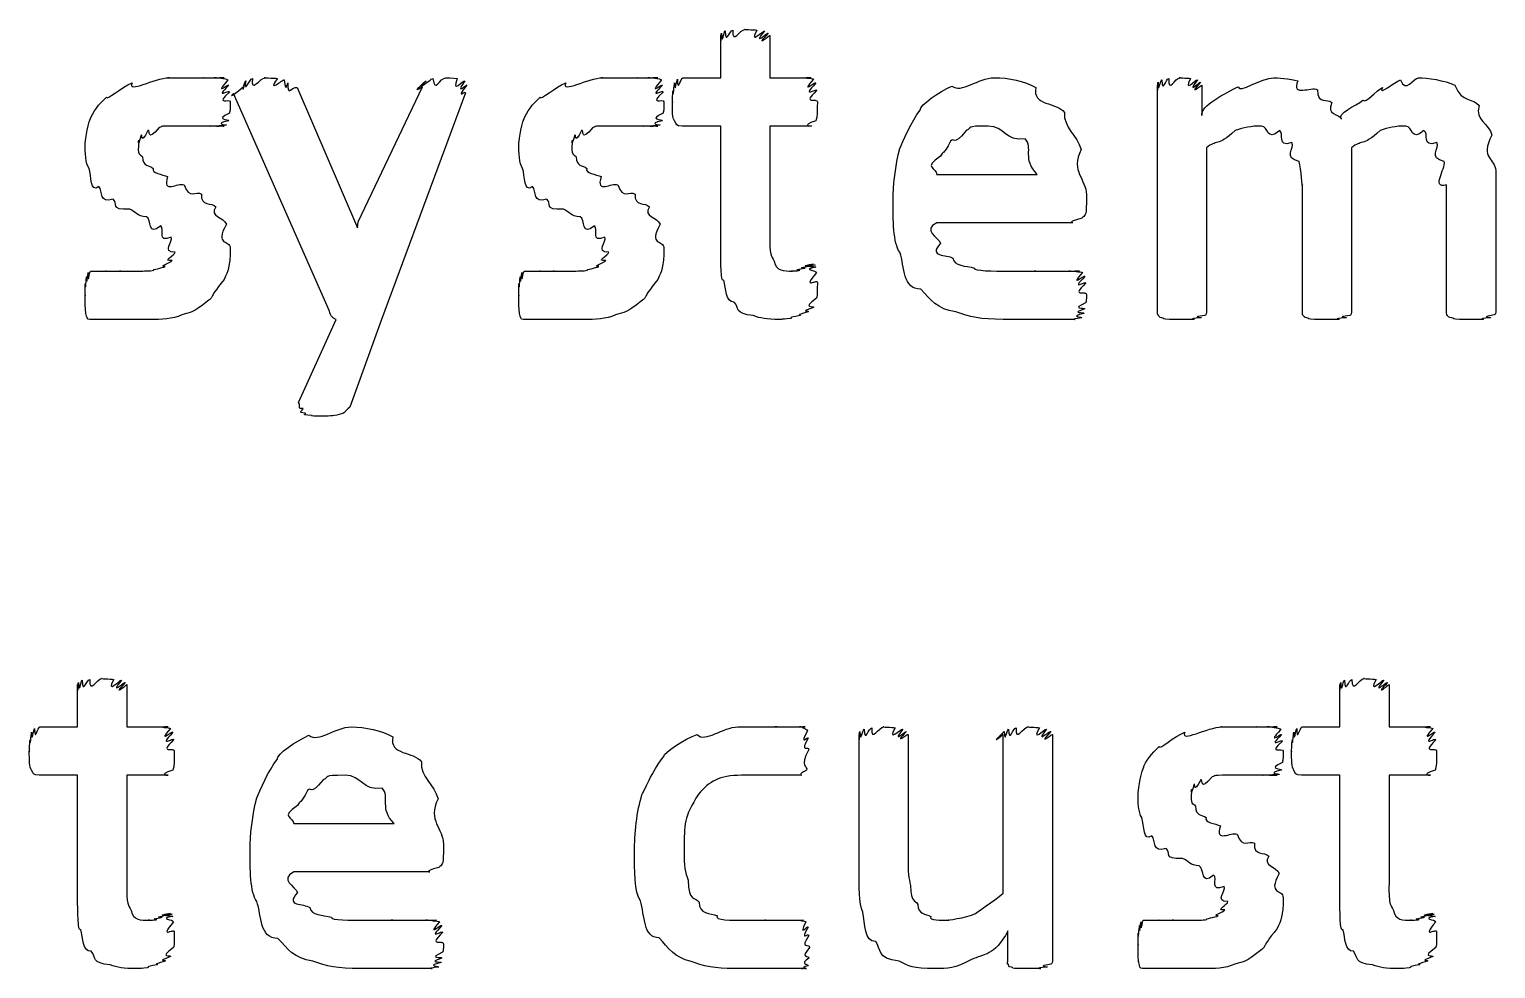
# Model space of a CAD drawing. Header units: millimetres. Extents: x 0 to 216, y 0 to 279.
# Drawn here: x 67.23 to 77.94, y 86.07 to 92.92 of the extents above; entities that cross this region are included whole.
import ezdxf

# ---------------------------------------------------------------- set-up
doc = ezdxf.new("R2010")
doc.units = ezdxf.units.MM
doc.layers.get('0').update_dxf_attribs({"linetype": 'CONTINUOUS'})

msp = doc.modelspace()

# ---------------------------------------------------------------- linework, layer by layer
at = {"color": 0}
for p, q in [((72.2782, 92.571), (72.2782, 92.8797)), ((72.6362, 92.8797), (72.6362, 92.571)), ((69.1857, 92.4994), (69.6267, 91.4742)), ((69.6323, 91.5183), (70.1008, 92.505)), ((72.0027, 92.571), (72.2782, 92.571)), ((72.6362, 92.571), (72.9396, 92.571)), ((75.4655, 90.8625), (75.4655, 92.516)), ((75.7908, 92.516), (75.7908, 92.2955)), ((69.4228, 90.8678), (68.7229, 92.4553)), ((70.4152, 92.4609), (69.8031, 90.8071)), ((72.2782, 92.2182), (71.997, 92.2182)), ((72.2782, 91.3253), (72.2782, 92.2182)), ((72.9396, 92.2182), (72.6362, 92.2182)), ((72.6362, 92.2182), (72.6362, 91.4467)), ((75.8239, 92.0584), (75.8239, 90.8625)), ((76.8823, 92.0584), (76.8823, 90.8625)), ((73.8558, 91.8655), (74.5892, 91.8655)), ((77.935, 91.893), (77.935, 90.8625)), ((76.5239, 90.8625), (76.5239, 91.7885)), ((77.5765, 90.8625), (77.5765, 91.7885)), ((74.9473, 91.7166), (74.9473, 91.6562)), ((69.6267, 91.4742), (69.6323, 91.5183)), ((74.8425, 91.5127), (73.8558, 91.5127)), ((68.6978, 91.3253), (68.6978, 91.3253)), ((71.8633, 91.3253), (71.8633, 91.3253)), ((72.9837, 91.0773), (72.9837, 91.0773)), ((69.1967, 90.201), (69.4725, 90.8071)), ((69.8031, 90.8071), (69.5717, 90.1679)), ((67.5845, 87.8336), (67.5845, 88.1422)), ((67.9429, 88.1422), (67.9429, 87.8336)), ((76.798, 87.8336), (76.798, 88.1422)), ((77.1564, 88.1422), (77.1564, 87.8336)), ((67.3089, 87.8336), (67.5845, 87.8336)), ((67.9429, 87.8336), (68.2459, 87.8336)), ((73.2882, 86.7914), (73.2882, 87.7782)), ((73.6466, 87.7782), (73.6466, 86.8909)), ((74.3409, 86.6207), (74.3409, 87.7782)), ((74.6993, 87.7782), (74.6993, 86.1247)), ((76.5224, 87.8336), (76.798, 87.8336)), ((77.1564, 87.8336), (77.4594, 87.8336)), ((67.5845, 87.4808), (67.3033, 87.4808)), ((67.5845, 86.5875), (67.5845, 87.4808)), ((68.2459, 87.4808), (67.9429, 87.4808)), ((67.9429, 87.4808), (67.9429, 86.7089)), ((76.798, 87.4808), (76.5168, 87.4808)), ((76.798, 86.5875), (76.798, 87.4808)), ((77.4594, 87.4808), (77.1564, 87.4808)), ((77.1564, 87.4808), (77.1564, 86.7089)), ((69.1624, 87.128), (69.8955, 87.128)), ((70.2539, 86.9791), (70.2539, 86.9184)), ((70.1492, 86.7752), (69.1624, 86.7752)), ((76.3834, 86.5875), (76.3834, 86.5875)), ((68.29, 86.3395), (68.29, 86.3395)), ((74.374, 86.1247), (74.374, 86.3452)), ((77.5035, 86.3395), (77.5035, 86.3395)), ((72.9273, 86.2238), (72.9273, 86.2238))]:
    msp.add_line(p, q, dxfattribs=at)
for points in [[(72.2835, 92.8963), (72.2891, 92.7943), (72.3, 92.9086), (72.3113, 92.9128)], [(72.3113, 92.9128), (72.3138, 92.8028), (72.3441, 92.9185), (72.3664, 92.9185)], [(72.3664, 92.9185), (72.3621, 92.8053), (72.4214, 92.9238), (72.4546, 92.9238)], [(72.4546, 92.9238), (72.4323, 92.9238), (72.5205, 92.921), (72.5428, 92.9185)], [(72.5428, 92.9185), (72.4793, 92.8028), (72.5868, 92.9157), (72.5978, 92.9128)], [(72.5978, 92.9128), (72.5054, 92.7943), (72.6211, 92.9033), (72.6253, 92.8963)], [(72.2782, 92.8797), (72.2782, 92.7806), (72.2796, 92.8882), (72.2835, 92.8963)], [(72.6253, 92.8963), (72.5166, 92.7806), (72.6362, 92.8825), (72.6362, 92.8797)], [(67.794, 92.4278), (67.794, 92.4017), (67.9069, 92.5064), (67.9813, 92.5326)], [(67.9813, 92.5326), (67.9443, 92.4525), (68.1482, 92.571), (68.2516, 92.571)], [(68.2516, 92.571), (68.2089, 92.571), (68.3398, 92.571), (68.3839, 92.571)], [(68.3839, 92.571), (68.4142, 92.571), (68.4678, 92.571), (68.5052, 92.571)], [(68.5052, 92.571), (68.4886, 92.571), (68.5726, 92.571), (68.5987, 92.571)], [(68.5987, 92.571), (68.5394, 92.571), (68.6428, 92.571), (68.6537, 92.571)], [(68.6537, 92.571), (68.5655, 92.571), (68.6774, 92.5657), (68.6816, 92.5544)], [(68.6816, 92.5544), (68.5726, 92.4306), (68.6869, 92.5297), (68.6869, 92.516)], [(68.6869, 92.516), (68.5768, 92.4059), (68.6925, 92.4885), (68.6925, 92.4662)], [(68.7229, 92.4553), (68.6608, 92.4017), (68.7998, 92.5008), (68.7998, 92.516)], [(68.7998, 92.516), (68.7779, 92.4306), (68.8026, 92.5407), (68.8111, 92.5491)], [(68.8111, 92.5491), (68.7959, 92.4458), (68.8386, 92.5615), (68.8605, 92.5657)], [(68.8605, 92.5657), (68.8439, 92.4525), (68.9169, 92.571), (68.9543, 92.571)], [(68.9543, 92.571), (68.9169, 92.571), (69.0203, 92.5682), (69.0425, 92.5657)], [(69.0425, 92.5657), (68.961, 92.45), (69.0809, 92.5615), (69.0922, 92.5544)], [(69.0922, 92.5544), (69.1046, 92.4387), (69.1155, 92.5435), (69.1197, 92.5326)], [(69.1197, 92.5326), (69.1155, 92.4197), (69.1487, 92.5132), (69.1857, 92.4994)], [(70.1008, 92.505), (70.0045, 92.4348), (70.1174, 92.5449), (70.1283, 92.5491)], [(70.1283, 92.5491), (70.0264, 92.4458), (70.1559, 92.5615), (70.1781, 92.5657)], [(70.1781, 92.5657), (70.189, 92.4525), (70.2303, 92.571), (70.2716, 92.571)], [(70.2716, 92.571), (70.262, 92.571), (70.3322, 92.5682), (70.3545, 92.5657)], [(70.3545, 92.5657), (70.3104, 92.4458), (70.3986, 92.5558), (70.4095, 92.5491)], [(70.4095, 92.5491), (70.3322, 92.4306), (70.4261, 92.5297), (70.4261, 92.516)], [(70.4261, 92.516), (70.3322, 92.4017), (70.4219, 92.4828), (70.4152, 92.4609)], [(70.9595, 92.4278), (70.9595, 92.4017), (71.0724, 92.5064), (71.1468, 92.5326)], [(71.1468, 92.5326), (71.1094, 92.4525), (71.3133, 92.571), (71.4167, 92.571)], [(71.4167, 92.571), (71.374, 92.571), (71.5049, 92.571), (71.549, 92.571)], [(71.549, 92.571), (71.5793, 92.571), (71.6333, 92.571), (71.6703, 92.571)], [(71.6703, 92.571), (71.6538, 92.571), (71.7381, 92.571), (71.7642, 92.571)], [(71.7642, 92.571), (71.7049, 92.571), (71.8083, 92.571), (71.8192, 92.571)], [(71.8192, 92.571), (71.731, 92.571), (71.8425, 92.5657), (71.8467, 92.5544)], [(71.8467, 92.5544), (71.7381, 92.4306), (71.8524, 92.5297), (71.8524, 92.516)], [(71.8524, 92.516), (71.7419, 92.4059), (71.8577, 92.4885), (71.8577, 92.4662)], [(71.9254, 92.3946), (71.9254, 92.3685), (71.9268, 92.4553), (71.9307, 92.4775)], [(71.9307, 92.4775), (71.9321, 92.4126), (71.9377, 92.5174), (71.942, 92.5326)], [(71.942, 92.5326), (71.9434, 92.4415), (71.9557, 92.5558), (71.9638, 92.5601)], [(71.9638, 92.5601), (71.961, 92.4525), (71.9875, 92.571), (72.0027, 92.571)], [(72.9396, 92.571), (72.843, 92.571), (72.952, 92.5671), (72.9562, 92.5601)], [(72.9562, 92.5601), (72.8543, 92.4415), (72.9686, 92.5463), (72.9728, 92.5326)], [(72.9728, 92.5326), (72.8624, 92.4126), (72.9781, 92.4994), (72.9781, 92.4775)], [(72.9781, 92.4775), (72.8652, 92.3685), (72.9837, 92.4278), (72.9837, 92.3946)], [(73.7348, 92.3339), (73.7306, 92.3727), (73.8738, 92.4691), (73.9662, 92.5103)], [(73.9662, 92.5103), (74.0322, 92.4525), (74.1606, 92.571), (74.2749, 92.571)], [(74.2749, 92.571), (74.3811, 92.571), (74.4926, 92.5463), (74.5779, 92.4994)], [(74.5779, 92.4994), (74.5504, 92.3618), (74.7324, 92.3946), (74.7875, 92.3177)], [(75.4655, 92.516), (75.4655, 92.4235), (75.4669, 92.5297), (75.4712, 92.5382)], [(75.4712, 92.5382), (75.4726, 92.4387), (75.4835, 92.5505), (75.4987, 92.5544)], [(75.4987, 92.5544), (75.5015, 92.45), (75.529, 92.5657), (75.5481, 92.5657)], [(75.5481, 92.5657), (75.5428, 92.4525), (75.5978, 92.571), (75.631, 92.571)], [(75.631, 92.571), (75.6049, 92.571), (75.686, 92.5682), (75.7079, 92.5657)], [(75.7079, 92.5657), (75.649, 92.45), (75.7467, 92.5615), (75.7576, 92.5544)], [(75.7576, 92.5544), (75.6708, 92.4387), (75.7756, 92.5449), (75.7798, 92.5382)], [(75.7798, 92.5382), (75.6818, 92.4235), (75.7908, 92.523), (75.7908, 92.516)], [(75.7908, 92.2955), (75.7742, 92.3643), (75.97, 92.4609), (76.0554, 92.505)], [(76.0554, 92.505), (76.0607, 92.4525), (76.2261, 92.571), (76.3143, 92.571)], [(76.3143, 92.571), (76.3323, 92.571), (76.4385, 92.5629), (76.4907, 92.5491)], [(76.4907, 92.5491), (76.4385, 92.4235), (76.5926, 92.5117), (76.6339, 92.4828)], [(76.6339, 92.4828), (76.6367, 92.3685), (76.7084, 92.425), (76.7387, 92.3893)], [(76.9648, 92.4059), (76.9867, 92.3837), (77.064, 92.4775), (77.1081, 92.4994)], [(77.1081, 92.4994), (77.0749, 92.4306), (77.1962, 92.5435), (77.2403, 92.5544)], [(77.2403, 92.5544), (77.2806, 92.4525), (77.3285, 92.571), (77.3726, 92.571)], [(77.3726, 92.571), (77.4305, 92.571), (77.567, 92.552), (77.6372, 92.516)], [(77.6372, 92.516), (77.6922, 92.3794), (77.7695, 92.4292), (77.8136, 92.3671)], [(67.6783, 92.2736), (67.6906, 92.3135), (67.7414, 92.3837), (67.794, 92.4278)], [(68.6925, 92.4662), (68.5793, 92.3643), (68.6978, 92.4235), (68.6978, 92.3946)], [(68.6978, 92.3946), (68.6978, 92.3064), (68.6954, 92.3368), (68.6925, 92.3121)], [(70.8434, 92.2736), (70.8561, 92.3135), (70.9069, 92.3837), (70.9595, 92.4278)], [(71.8577, 92.4662), (71.7448, 92.3643), (71.8633, 92.4235), (71.8633, 92.3946)], [(71.8633, 92.3946), (71.8633, 92.3064), (71.8605, 92.3368), (71.8577, 92.3121)], [(71.942, 92.257), (71.9254, 92.2736), (71.9254, 92.3315), (71.9254, 92.3946)], [(72.9837, 92.3946), (72.9837, 92.2736), (72.9795, 92.286), (72.9728, 92.257)], [(76.7387, 92.3893), (76.696, 92.2955), (76.7913, 92.3121), (76.8103, 92.268)], [(76.8103, 92.268), (76.769, 92.3064), (76.9165, 92.3685), (76.9648, 92.4059)], [(67.6395, 92.0916), (67.6395, 92.0821), (67.6522, 92.2182), (67.6783, 92.2736)], [(68.6925, 92.3121), (68.5768, 92.2584), (68.6897, 92.2708), (68.6869, 92.257)], [(70.805, 92.0916), (70.805, 92.0821), (70.8173, 92.2182), (70.8434, 92.2736)], [(71.8577, 92.3121), (71.7419, 92.2584), (71.8552, 92.2708), (71.8524, 92.257)], [(73.5859, 92.0531), (73.6053, 92.0997), (73.6713, 92.257), (73.7348, 92.3339)], [(74.7875, 92.3177), (74.778, 92.2073), (74.8827, 92.1494), (74.9088, 92.0475)], [(77.8136, 92.3671), (77.7804, 92.2584), (77.888, 92.2362), (77.9074, 92.1523)], [(68.097, 92.1854), (68.0392, 92.0708), (68.0586, 92.166), (68.0477, 92.1523)], [(68.18, 92.2073), (68.0833, 92.0888), (68.1193, 92.1964), (68.097, 92.1854)], [(68.301, 92.2182), (68.1535, 92.2182), (68.2156, 92.2143), (68.18, 92.2073)], [(68.4389, 92.2182), (68.3673, 92.2182), (68.3521, 92.2182), (68.301, 92.2182)], [(68.5437, 92.2182), (68.447, 92.2182), (68.4788, 92.2182), (68.4389, 92.2182)], [(68.6153, 92.2182), (68.5063, 92.2182), (68.5726, 92.2182), (68.5437, 92.2182)], [(68.6537, 92.2182), (68.5437, 92.2182), (68.6333, 92.2182), (68.6153, 92.2182)], [(68.6703, 92.2239), (68.5574, 92.2182), (68.6608, 92.2182), (68.6537, 92.2182)], [(68.6869, 92.257), (68.5684, 92.2295), (68.6774, 92.2306), (68.6703, 92.2239)], [(71.2625, 92.1854), (71.2047, 92.0708), (71.2241, 92.166), (71.2128, 92.1523)], [(71.3451, 92.2073), (71.2488, 92.0888), (71.2844, 92.1964), (71.2625, 92.1854)], [(71.4664, 92.2182), (71.319, 92.2182), (71.3811, 92.2143), (71.3451, 92.2073)], [(71.6044, 92.2182), (71.5328, 92.2182), (71.5176, 92.2182), (71.4664, 92.2182)], [(71.7091, 92.2182), (71.6125, 92.2182), (71.6442, 92.2182), (71.6044, 92.2182)], [(71.7808, 92.2182), (71.6717, 92.2182), (71.7381, 92.2182), (71.7091, 92.2182)], [(71.8192, 92.2182), (71.7091, 92.2182), (71.7984, 92.2182), (71.7808, 92.2182)], [(71.8358, 92.2239), (71.7229, 92.2182), (71.8263, 92.2182), (71.8192, 92.2182)], [(71.8524, 92.257), (71.7338, 92.2295), (71.8425, 92.2306), (71.8358, 92.2239)], [(71.997, 92.2182), (71.9501, 92.2182), (71.9557, 92.2306), (71.942, 92.257)], [(72.9728, 92.257), (72.8514, 92.2182), (72.9534, 92.2182), (72.9396, 92.2182)], [(74.071, 92.1854), (73.9662, 92.0598), (73.9881, 92.1413), (73.9553, 92.1082)], [(74.2308, 92.2182), (74.0572, 92.2182), (74.1179, 92.2073), (74.071, 92.1854)], [(74.501, 92.1247), (74.355, 92.0997), (74.3521, 92.2182), (74.2308, 92.2182)], [(76.0331, 92.1854), (75.8984, 92.0598), (75.9008, 92.1247), (75.8239, 92.0584)], [(76.2261, 92.2182), (76.145, 92.2182), (76.0995, 92.2073), (76.0331, 92.1854)], [(76.3584, 92.1854), (76.2593, 92.0997), (76.2773, 92.2182), (76.2261, 92.2182)], [(76.4466, 92.0972), (76.3323, 92.0598), (76.3944, 92.166), (76.3584, 92.1854)], [(77.0915, 92.1854), (76.9567, 92.0598), (76.9592, 92.1247), (76.8823, 92.0584)], [(77.2791, 92.2182), (77.1991, 92.2182), (77.1536, 92.2073), (77.0915, 92.1854)], [(77.4114, 92.1854), (77.3134, 92.0997), (77.3299, 92.2182), (77.2791, 92.2182)], [(77.5049, 92.0972), (77.3906, 92.0598), (77.4513, 92.166), (77.4114, 92.1854)], [(67.6674, 91.9095), (67.6395, 91.9455), (67.6395, 92.0214), (67.6395, 92.0916)], [(68.0477, 92.1523), (68.0173, 92.0447), (68.0311, 92.1272), (68.0311, 92.1135)], [(68.0311, 92.1135), (68.0173, 91.9826), (68.0392, 92.0253), (68.0586, 91.9924)], [(70.8325, 91.9095), (70.805, 91.9455), (70.805, 92.0214), (70.805, 92.0916)], [(71.2128, 92.1523), (71.1824, 92.0447), (71.1962, 92.1272), (71.1962, 92.1135)], [(71.1962, 92.1135), (71.1824, 91.9826), (71.2047, 92.0253), (71.2241, 91.9924)], [(73.5362, 91.6838), (73.5362, 91.7621), (73.5528, 91.9427), (73.5859, 92.0531)], [(73.9553, 92.1082), (73.9027, 91.9977), (73.9013, 92.0418), (73.8837, 91.9977)], [(74.5892, 91.8655), (74.476, 91.9759), (74.5628, 92.0612), (74.501, 92.1247)], [(76.5016, 91.9593), (76.3806, 91.9826), (76.4716, 92.0598), (76.4466, 92.0972)], [(77.56, 91.9593), (77.439, 91.9826), (77.53, 92.0598), (77.5049, 92.0972)], [(77.9074, 92.1523), (77.8164, 91.9759), (77.935, 91.984), (77.935, 91.893)], [(68.0586, 91.9924), (68.0586, 91.9208), (68.1055, 91.9346), (68.1359, 91.9095)], [(71.2241, 91.9924), (71.2241, 91.9208), (71.2706, 91.9346), (71.301, 91.9095)], [(73.8837, 91.9977), (73.7485, 91.9124), (73.8558, 91.9124), (73.8558, 91.8655)], [(74.9088, 92.0475), (74.8288, 91.8834), (74.9473, 91.8337), (74.9473, 91.7166)], [(76.5239, 91.7885), (76.5239, 91.7582), (76.5157, 91.9067), (76.5016, 91.9593)], [(77.5765, 91.7885), (77.4608, 91.7582), (77.5712, 91.9067), (77.56, 91.9593)], [(67.739, 91.7773), (67.6755, 91.725), (67.685, 91.8573), (67.6674, 91.9095)], [(68.1359, 91.9095), (68.1207, 91.8725), (68.2032, 91.8669), (68.2406, 91.8489)], [(68.2406, 91.8489), (68.1976, 91.718), (68.3204, 91.8104), (68.3616, 91.7885)], [(70.9041, 91.7773), (70.841, 91.725), (70.8505, 91.8573), (70.8325, 91.9095)], [(71.301, 91.9095), (71.2858, 91.8725), (71.3687, 91.8669), (71.4058, 91.8489)], [(71.4058, 91.8489), (71.3631, 91.718), (71.4858, 91.8104), (71.5271, 91.7885)], [(67.8438, 91.6838), (67.739, 91.652), (67.7718, 91.7402), (67.739, 91.7773)], [(68.3616, 91.7885), (68.4004, 91.6781), (68.447, 91.7469), (68.4886, 91.7222)], [(71.0089, 91.6838), (70.9041, 91.652), (70.9373, 91.7402), (70.9041, 91.7773)], [(71.5271, 91.7885), (71.5656, 91.6781), (71.6125, 91.7469), (71.6538, 91.7222)], [(67.9648, 91.6122), (67.8159, 91.6009), (67.8836, 91.6573), (67.8438, 91.6838)], [(68.4886, 91.7222), (68.4802, 91.6259), (68.5631, 91.6644), (68.5934, 91.6284)], [(68.5934, 91.6284), (68.5437, 91.5568), (68.6513, 91.5529), (68.6703, 91.5017)], [(71.1302, 91.6122), (70.9814, 91.6009), (71.0487, 91.6573), (71.0089, 91.6838)], [(71.6538, 91.7222), (71.6456, 91.6259), (71.7282, 91.6644), (71.7585, 91.6284)], [(71.7585, 91.6284), (71.7091, 91.5568), (71.8164, 91.5529), (71.8358, 91.5017)], [(73.5859, 91.2978), (73.5362, 91.3613), (73.5362, 91.5363), (73.5362, 91.6838)], [(74.9473, 91.6562), (74.9473, 91.5568), (74.9364, 91.5681), (74.9141, 91.5458)], [(68.0861, 91.5568), (68.0173, 91.5596), (68.0089, 91.5928), (67.9648, 91.6122)], [(68.1909, 91.4908), (68.0942, 91.4054), (68.126, 91.5377), (68.0861, 91.5568)], [(71.2516, 91.5568), (71.1824, 91.5596), (71.1743, 91.5928), (71.1302, 91.6122)], [(71.3564, 91.4908), (71.2597, 91.4054), (71.2914, 91.5377), (71.2516, 91.5568)], [(74.9141, 91.5458), (74.7847, 91.5127), (74.8676, 91.5127), (74.8425, 91.5127)], [(68.2681, 91.4079), (68.1577, 91.3585), (68.224, 91.4686), (68.1909, 91.4908)], [(68.2957, 91.2978), (68.1937, 91.295), (68.2858, 91.3776), (68.2681, 91.4079)], [(68.6703, 91.5017), (68.5793, 91.3391), (68.6978, 91.3941), (68.6978, 91.3253)], [(71.4333, 91.4079), (71.3232, 91.3585), (71.3892, 91.4686), (71.3564, 91.4908)], [(71.4608, 91.2978), (71.3588, 91.295), (71.4513, 91.3776), (71.4333, 91.4079)], [(71.8358, 91.5017), (71.7448, 91.3391), (71.8633, 91.3941), (71.8633, 91.3253)], [(72.6362, 91.4467), (72.6338, 91.2551), (72.6475, 91.2784), (72.6694, 91.2315)], [(73.8558, 91.5127), (73.7485, 91.4576), (73.8643, 91.4079), (73.8837, 91.3638)], [(68.6978, 91.3253), (68.6978, 91.1849), (68.6827, 91.1655), (68.6537, 91.0992)], [(71.8633, 91.3253), (71.8633, 91.1849), (71.8481, 91.1655), (71.8192, 91.0992)], [(72.3, 91.0939), (72.2782, 91.0636), (72.2782, 91.2372), (72.2782, 91.3253)], [(73.8837, 91.3638), (73.7856, 91.2551), (73.9302, 91.2869), (73.9719, 91.2537)], [(68.1411, 91.1655), (68.1246, 91.1712), (68.2018, 91.1821), (68.224, 91.1931)], [(68.224, 91.1931), (68.1687, 91.1931), (68.2625, 91.2178), (68.2734, 91.2372)], [(68.2734, 91.2372), (68.1937, 91.229), (68.2957, 91.2756), (68.2957, 91.2978)], [(71.3066, 91.1655), (71.29, 91.1712), (71.3673, 91.1821), (71.3892, 91.1931)], [(71.3892, 91.1931), (71.3341, 91.1931), (71.428, 91.2178), (71.4389, 91.2372)], [(71.4389, 91.2372), (71.3588, 91.229), (71.4608, 91.2756), (71.4608, 91.2978)], [(72.6694, 91.2315), (72.6817, 91.1599), (72.7385, 91.1599), (72.8017, 91.1599)], [(72.8955, 91.1821), (72.8211, 91.1821), (72.9202, 91.1945), (72.9287, 91.1987)], [(72.9287, 91.1987), (72.8405, 91.1931), (72.9477, 91.2096), (72.9562, 91.2096)], [(72.9562, 91.2096), (72.8514, 91.1931), (72.9629, 91.2068), (72.9671, 91.204)], [(72.9671, 91.204), (72.8581, 91.1888), (72.9728, 91.1987), (72.9728, 91.1874)], [(73.7401, 91.0276), (73.6053, 91.0276), (73.6215, 91.1902), (73.5859, 91.2978)], [(73.9719, 91.2537), (73.9842, 91.1931), (74.0653, 91.2001), (74.1317, 91.1821)], [(67.6395, 91.0664), (67.6423, 91.0015), (67.6465, 91.1063), (67.6508, 91.1214)], [(67.6508, 91.1214), (67.6508, 91.0304), (67.6575, 91.1447), (67.6617, 91.149)], [(67.6617, 91.149), (67.6575, 91.0414), (67.6698, 91.1599), (67.6783, 91.1599)], [(67.6783, 91.1599), (67.6755, 91.1599), (67.703, 91.1599), (67.7224, 91.1599)], [(67.7224, 91.1599), (67.7168, 91.1599), (67.7679, 91.1599), (67.794, 91.1599)], [(67.794, 91.1599), (67.7718, 91.1599), (67.8575, 91.1599), (67.8988, 91.1599)], [(67.8988, 91.1599), (67.8519, 91.1599), (67.9842, 91.1599), (68.0364, 91.1599)], [(68.0364, 91.1599), (68.0614, 91.1599), (68.1108, 91.1613), (68.1411, 91.1655)], [(68.6537, 91.0992), (68.5243, 90.9394), (68.5878, 90.9835), (68.5327, 90.9394)], [(70.805, 91.0664), (70.8078, 91.0015), (70.812, 91.1063), (70.8159, 91.1214)], [(70.8159, 91.1214), (70.8159, 91.0304), (70.823, 91.1447), (70.8272, 91.149)], [(70.8272, 91.149), (70.823, 91.0414), (70.8353, 91.1599), (70.8434, 91.1599)], [(70.8434, 91.1599), (70.841, 91.1599), (70.8685, 91.1599), (70.8875, 91.1599)], [(70.8875, 91.1599), (70.8822, 91.1599), (70.933, 91.1599), (70.9595, 91.1599)], [(70.9595, 91.1599), (70.9373, 91.1599), (71.0226, 91.1599), (71.0639, 91.1599)], [(71.0639, 91.1599), (71.0173, 91.1599), (71.1496, 91.1599), (71.2018, 91.1599)], [(71.2018, 91.1599), (71.2265, 91.1599), (71.2763, 91.1613), (71.3066, 91.1655)], [(71.8192, 91.0992), (71.6897, 90.9394), (71.7532, 90.9835), (71.6979, 90.9394)], [(72.3773, 90.9341), (72.3113, 90.9355), (72.318, 91.0304), (72.3, 91.0939)], [(72.8017, 91.1599), (72.7661, 91.1599), (72.8416, 91.1613), (72.8567, 91.1655)], [(72.8567, 91.1655), (72.7964, 91.1712), (72.8846, 91.1779), (72.8955, 91.1821)], [(72.9728, 91.1874), (72.8624, 91.1712), (72.9781, 91.1669), (72.9781, 91.149)], [(72.9781, 91.149), (72.8652, 91.0167), (72.9837, 91.1063), (72.9837, 91.0773)], [(74.1317, 91.1821), (74.1165, 91.1599), (74.2777, 91.1599), (74.374, 91.1599)], [(74.374, 91.1599), (74.4072, 91.1599), (74.5187, 91.1599), (74.5779, 91.1599)], [(74.5779, 91.1599), (74.5243, 91.1599), (74.6855, 91.1599), (74.7268, 91.1599)], [(74.7268, 91.1599), (74.7268, 91.1599), (74.8055, 91.1599), (74.8316, 91.1599)], [(74.8316, 91.1599), (74.7818, 91.1599), (74.8827, 91.1599), (74.8979, 91.1599)], [(74.8979, 91.1599), (74.8069, 91.1599), (74.9155, 91.156), (74.9198, 91.149)], [(74.9198, 91.149), (74.8178, 91.0304), (74.9321, 91.1352), (74.9364, 91.1214)], [(74.9364, 91.1214), (74.8259, 91.0057), (74.942, 91.0939), (74.942, 91.0717)], [(67.6395, 90.9835), (67.6395, 90.9574), (67.6395, 91.0442), (67.6395, 91.0664)], [(67.6451, 90.8512), (67.6395, 90.8692), (67.6395, 90.9285), (67.6395, 90.9835)], [(70.805, 90.9835), (70.805, 90.9574), (70.805, 91.0442), (70.805, 91.0664)], [(70.8106, 90.8512), (70.805, 90.8692), (70.805, 90.9285), (70.805, 90.9835)], [(72.9837, 91.0773), (72.9837, 90.9394), (72.9809, 90.9906), (72.9781, 90.9616)], [(73.9937, 90.8625), (73.8586, 90.8801), (73.8092, 90.9532), (73.7401, 91.0276)], [(74.942, 91.0717), (74.8288, 90.9616), (74.9473, 91.0223), (74.9473, 90.9891)], [(74.9473, 90.9891), (74.9473, 90.9066), (74.9445, 90.9465), (74.942, 90.9285)], [(68.5327, 90.9394), (68.4181, 90.8512), (68.4181, 90.8625), (68.345, 90.8403)], [(71.6979, 90.9394), (71.5836, 90.8512), (71.5836, 90.8625), (71.5105, 90.8403)], [(72.5152, 90.8346), (72.3801, 90.8473), (72.4133, 90.89), (72.3773, 90.9341)], [(72.9562, 90.8953), (72.8405, 90.854), (72.9354, 90.8734), (72.9174, 90.8625)], [(72.9781, 90.9616), (72.8581, 90.8801), (72.9671, 90.9091), (72.9562, 90.8953)], [(74.9364, 90.8844), (74.822, 90.8473), (74.9335, 90.8625), (74.9307, 90.8512)], [(74.942, 90.9285), (74.8259, 90.8734), (74.9392, 90.8981), (74.9364, 90.8844)], [(67.6727, 90.8071), (67.6508, 90.8071), (67.6522, 90.8209), (67.6451, 90.8512)], [(67.7333, 90.8071), (67.6755, 90.8071), (67.6864, 90.8071), (67.6727, 90.8071)], [(67.8272, 90.8071), (67.7277, 90.8071), (67.758, 90.8071), (67.7333, 90.8071)], [(67.9595, 90.8071), (67.8049, 90.8071), (67.867, 90.8071), (67.8272, 90.8071)], [(68.1136, 90.8071), (68.0173, 90.8071), (68.006, 90.8071), (67.9595, 90.8071)], [(68.345, 90.8403), (68.2748, 90.8071), (68.1976, 90.8071), (68.1136, 90.8071)], [(69.4394, 90.8293), (69.4313, 90.8322), (69.4256, 90.8526), (69.4228, 90.8678)], [(69.4725, 90.8071), (69.4503, 90.8099), (69.4503, 90.8184), (69.4394, 90.8293)], [(70.8381, 90.8071), (70.8159, 90.8071), (70.8173, 90.8209), (70.8106, 90.8512)], [(70.8988, 90.8071), (70.841, 90.8071), (70.8519, 90.8071), (70.8381, 90.8071)], [(70.9923, 90.8071), (70.8932, 90.8071), (70.9235, 90.8071), (70.8988, 90.8071)], [(71.1246, 90.8071), (70.9704, 90.8071), (71.0325, 90.8071), (70.9923, 90.8071)], [(71.2791, 90.8071), (71.1824, 90.8071), (71.1715, 90.8071), (71.1246, 90.8071)], [(71.5105, 90.8403), (71.4403, 90.8071), (71.3631, 90.8071), (71.2791, 90.8071)], [(72.7082, 90.8071), (72.6087, 90.8071), (72.5703, 90.8156), (72.5152, 90.8346)], [(72.7851, 90.8128), (72.7082, 90.8071), (72.7329, 90.8071), (72.7082, 90.8071)], [(72.8567, 90.8346), (72.759, 90.8184), (72.8102, 90.8195), (72.7851, 90.8128)], [(72.9174, 90.8625), (72.8031, 90.8322), (72.8789, 90.8417), (72.8567, 90.8346)], [(74.3409, 90.8071), (74.1758, 90.8071), (74.0929, 90.8251), (73.9937, 90.8625)], [(74.5561, 90.8071), (74.385, 90.8071), (74.4181, 90.8071), (74.3409, 90.8071)], [(74.7324, 90.8071), (74.6347, 90.8071), (74.622, 90.8071), (74.5561, 90.8071)], [(74.8591, 90.8071), (74.7377, 90.8071), (74.7832, 90.8071), (74.7324, 90.8071)], [(74.9141, 90.8184), (74.8041, 90.8071), (74.8923, 90.8071), (74.8591, 90.8071)], [(74.9307, 90.8512), (74.815, 90.8251), (74.9212, 90.8293), (74.9141, 90.8184)], [(75.4712, 90.8403), (75.4655, 90.836), (75.4655, 90.854), (75.4655, 90.8625)], [(75.4987, 90.8184), (75.4765, 90.8209), (75.4779, 90.8322), (75.4712, 90.8403)], [(75.5537, 90.8071), (75.5015, 90.8099), (75.5124, 90.8142), (75.4987, 90.8184)], [(75.6419, 90.8071), (75.5495, 90.8071), (75.5784, 90.8071), (75.5537, 90.8071)], [(75.7301, 90.8071), (75.6197, 90.8071), (75.6779, 90.8071), (75.6419, 90.8071)], [(75.7851, 90.8184), (75.6666, 90.8099), (75.7548, 90.8099), (75.7301, 90.8071)], [(75.8126, 90.8346), (75.6931, 90.8209), (75.7989, 90.8251), (75.7851, 90.8184)], [(75.8239, 90.8625), (75.8211, 90.8322), (75.8197, 90.8417), (75.8126, 90.8346)], [(76.5295, 90.8346), (76.5239, 90.8322), (76.5239, 90.8512), (76.5239, 90.8625)], [(76.557, 90.8184), (76.5348, 90.8209), (76.5362, 90.8308), (76.5295, 90.8346)], [(76.612, 90.8071), (76.5598, 90.8099), (76.5708, 90.8142), (76.557, 90.8184)], [(76.7002, 90.8071), (76.6078, 90.8071), (76.6367, 90.8071), (76.612, 90.8071)], [(76.7884, 90.8071), (76.678, 90.8071), (76.7362, 90.8071), (76.7002, 90.8071)], [(76.8435, 90.8184), (76.7221, 90.8099), (76.8103, 90.8099), (76.7884, 90.8071)], [(76.871, 90.8346), (76.7514, 90.8209), (76.8572, 90.8251), (76.8435, 90.8184)], [(76.8823, 90.8625), (76.8794, 90.8322), (76.878, 90.8417), (76.871, 90.8346)], [(77.5822, 90.8346), (77.578, 90.8322), (77.5765, 90.8512), (77.5765, 90.8625)], [(77.6153, 90.8184), (77.5892, 90.8209), (77.5892, 90.8308), (77.5822, 90.8346)], [(77.6704, 90.8071), (77.6182, 90.8099), (77.6291, 90.8142), (77.6153, 90.8184)], [(77.7586, 90.8071), (77.6623, 90.8071), (77.6922, 90.8071), (77.6704, 90.8071)], [(77.8411, 90.8071), (77.7325, 90.8071), (77.7917, 90.8071), (77.7586, 90.8071)], [(77.8965, 90.8184), (77.7804, 90.8099), (77.8662, 90.8099), (77.8411, 90.8071)], [(77.924, 90.8403), (77.8055, 90.8209), (77.9103, 90.8251), (77.8965, 90.8184)], [(77.935, 90.8625), (77.935, 90.836), (77.9307, 90.8473), (77.924, 90.8403)], [(69.2298, 90.1569), (69.1815, 90.1499), (69.2189, 90.1831), (69.1967, 90.201)], [(69.2464, 90.1238), (69.1815, 90.1238), (69.2298, 90.1428), (69.2298, 90.1569)], [(69.2905, 90.1072), (69.2037, 90.11), (69.2573, 90.1167), (69.2464, 90.1238)], [(69.5717, 90.1679), (69.5194, 90.1238), (69.5441, 90.1291), (69.511, 90.1181)], [(69.373, 90.1016), (69.2436, 90.1016), (69.3127, 90.1044), (69.2905, 90.1072)], [(69.511, 90.1181), (69.4574, 90.1016), (69.4351, 90.1016), (69.373, 90.1016)], [(67.5845, 88.1422), (67.5845, 88.0428), (67.5859, 88.1503), (67.5901, 88.1585)], [(67.5901, 88.1585), (67.5954, 88.0565), (67.6067, 88.1712), (67.6176, 88.175)], [(67.6176, 88.175), (67.6204, 88.065), (67.6508, 88.1807), (67.6727, 88.1807)], [(67.6727, 88.1807), (67.6684, 88.0678), (67.7277, 88.1863), (67.7609, 88.1863)], [(67.7609, 88.1863), (67.739, 88.1863), (67.8272, 88.1835), (67.849, 88.1807)], [(67.849, 88.1807), (67.7855, 88.065), (67.8931, 88.1779), (67.9041, 88.175)], [(67.9041, 88.175), (67.812, 88.0565), (67.9277, 88.1655), (67.9319, 88.1585)], [(67.9319, 88.1585), (67.8229, 88.0428), (67.9429, 88.1447), (67.9429, 88.1422)], [(76.798, 88.1422), (76.798, 88.0428), (76.7994, 88.1503), (76.8036, 88.1585)], [(76.8036, 88.1585), (76.8092, 88.0565), (76.8202, 88.1712), (76.8311, 88.175)], [(76.8311, 88.175), (76.8339, 88.065), (76.8643, 88.1807), (76.8862, 88.1807)], [(76.8862, 88.1807), (76.8823, 88.0678), (76.9415, 88.1863), (76.9744, 88.1863)], [(76.9744, 88.1863), (76.9525, 88.1863), (77.0407, 88.1835), (77.0625, 88.1807)], [(77.0625, 88.1807), (76.9994, 88.065), (77.1066, 88.1779), (77.1179, 88.175)], [(77.1179, 88.175), (77.0255, 88.0565), (77.1412, 88.1655), (77.1454, 88.1585)], [(77.1454, 88.1585), (77.0364, 88.0428), (77.1564, 88.1447), (77.1564, 88.1422)], [(67.2373, 87.7397), (67.2387, 87.6748), (67.244, 87.7796), (67.2483, 87.7947)], [(67.2483, 87.7947), (67.2497, 87.7037), (67.262, 87.8184), (67.2705, 87.8223)], [(67.2705, 87.8223), (67.2677, 87.715), (67.2938, 87.8336), (67.3089, 87.8336)], [(68.2459, 87.8336), (68.1496, 87.8336), (68.2583, 87.8293), (68.2625, 87.8223)], [(68.2625, 87.8223), (68.1605, 87.7037), (68.2748, 87.8085), (68.2791, 87.7947)], [(68.2791, 87.7947), (68.1687, 87.6748), (68.2847, 87.7616), (68.2847, 87.7397)], [(69.0411, 87.5965), (69.0369, 87.6349), (69.1804, 87.7316), (69.2725, 87.7729)], [(69.2725, 87.7729), (69.3388, 87.715), (69.4669, 87.8336), (69.5812, 87.8336)], [(69.5812, 87.8336), (69.6874, 87.8336), (69.7988, 87.8085), (69.8846, 87.7616)], [(71.8633, 87.6184), (71.8605, 87.6459), (72.0136, 87.7454), (72.106, 87.7782)], [(72.106, 87.7782), (72.1625, 87.715), (72.2962, 87.8336), (72.4034, 87.8336)], [(72.4034, 87.8336), (72.438, 87.8336), (72.5039, 87.8336), (72.5523, 87.8336)], [(72.5523, 87.8336), (72.5371, 87.8336), (72.6489, 87.8336), (72.6902, 87.8336)], [(72.6902, 87.8336), (72.6186, 87.8336), (72.7675, 87.8336), (72.8003, 87.8336)], [(72.8003, 87.8336), (72.8017, 87.8336), (72.8557, 87.8336), (72.8666, 87.8336)], [(72.8666, 87.8336), (72.8278, 87.8336), (72.8899, 87.8336), (72.8941, 87.8336)], [(72.8941, 87.8336), (72.8391, 87.8336), (72.9065, 87.8237), (72.9107, 87.8057)], [(72.9107, 87.8057), (72.8458, 87.6819), (72.916, 87.7729), (72.916, 87.7507)], [(73.2882, 87.7782), (73.2882, 87.6861), (73.2896, 87.7919), (73.2938, 87.8004)], [(73.2938, 87.8004), (73.2991, 87.7013), (73.3118, 87.8127), (73.3266, 87.817)], [(73.3266, 87.817), (73.328, 87.7122), (73.3598, 87.8279), (73.382, 87.8279)], [(73.382, 87.8279), (73.3721, 87.715), (73.4328, 87.8336), (73.4702, 87.8336)], [(73.4702, 87.8336), (73.4427, 87.8336), (73.5309, 87.8307), (73.5528, 87.8279)], [(73.5528, 87.8279), (73.4868, 87.7122), (73.5926, 87.8237), (73.6078, 87.817)], [(73.6078, 87.817), (73.5157, 87.7013), (73.6314, 87.8071), (73.6353, 87.8004)], [(73.6353, 87.8004), (73.5266, 87.69), (73.6466, 87.7895), (73.6466, 87.7782)], [(74.3409, 87.7782), (74.2251, 87.6861), (74.3423, 87.7919), (74.3465, 87.8004)], [(74.3465, 87.8004), (74.3536, 87.7013), (74.3645, 87.8127), (74.3797, 87.817)], [(74.3797, 87.817), (74.3825, 87.7122), (74.4128, 87.8279), (74.4347, 87.8279)], [(74.4347, 87.8279), (74.4266, 87.715), (74.4859, 87.8336), (74.5229, 87.8336)], [(74.5229, 87.8336), (74.4968, 87.8336), (74.5836, 87.8307), (74.6054, 87.8279)], [(74.6054, 87.8279), (74.5409, 87.7122), (74.6442, 87.8237), (74.6552, 87.817)], [(74.6552, 87.817), (74.567, 87.7013), (74.6799, 87.8071), (74.6883, 87.8004)], [(74.6883, 87.8004), (74.5808, 87.6861), (74.6993, 87.7852), (74.6993, 87.7782)], [(75.4793, 87.69), (75.4793, 87.6639), (75.5922, 87.7686), (75.6666, 87.7947)], [(75.6666, 87.7947), (75.6296, 87.715), (75.8335, 87.8336), (75.9368, 87.8336)], [(75.9368, 87.8336), (75.8941, 87.8336), (76.025, 87.8336), (76.0691, 87.8336)], [(76.0691, 87.8336), (76.0995, 87.8336), (76.1531, 87.8336), (76.1905, 87.8336)], [(76.1905, 87.8336), (76.1739, 87.8336), (76.2579, 87.8336), (76.284, 87.8336)], [(76.284, 87.8336), (76.2247, 87.8336), (76.3281, 87.8336), (76.3393, 87.8336)], [(76.3393, 87.8336), (76.2512, 87.8336), (76.3626, 87.8279), (76.3669, 87.817)], [(76.3669, 87.817), (76.2579, 87.6928), (76.3722, 87.7919), (76.3722, 87.7782)], [(76.3722, 87.7782), (76.2621, 87.6681), (76.3778, 87.7507), (76.3778, 87.7288)], [(76.4508, 87.7397), (76.4522, 87.6748), (76.4575, 87.7796), (76.4618, 87.7947)], [(76.4618, 87.7947), (76.4632, 87.7037), (76.4755, 87.8184), (76.484, 87.8223)], [(76.484, 87.8223), (76.4812, 87.715), (76.5073, 87.8336), (76.5224, 87.8336)], [(77.4594, 87.8336), (77.3631, 87.8336), (77.4718, 87.8293), (77.476, 87.8223)], [(77.476, 87.8223), (77.374, 87.7037), (77.4883, 87.8085), (77.4926, 87.7947)], [(77.4926, 87.7947), (77.3825, 87.6748), (77.4982, 87.7616), (77.4982, 87.7397)], [(67.2317, 87.6572), (67.2317, 87.6307), (67.2331, 87.7175), (67.2373, 87.7397)], [(68.2847, 87.7397), (68.1715, 87.6307), (68.29, 87.69), (68.29, 87.6572)], [(69.8846, 87.7616), (69.8571, 87.624), (70.0387, 87.6572), (70.0938, 87.5799)], [(72.916, 87.7507), (72.85, 87.6378), (72.9216, 87.7013), (72.9216, 87.6681)], [(72.9216, 87.6681), (72.85, 87.5358), (72.916, 87.5482), (72.9051, 87.5192)], [(75.3636, 87.5358), (75.3759, 87.5757), (75.4271, 87.6459), (75.4793, 87.69)], [(76.3778, 87.7288), (76.2649, 87.6268), (76.3834, 87.6861), (76.3834, 87.6572)], [(76.4452, 87.6572), (76.4452, 87.6307), (76.4466, 87.7175), (76.4508, 87.7397)], [(77.4982, 87.7397), (77.385, 87.6307), (77.5035, 87.69), (77.5035, 87.6572)], [(67.2483, 87.5192), (67.2317, 87.5358), (67.2317, 87.5937), (67.2317, 87.6572)], [(68.29, 87.6572), (68.29, 87.5358), (68.2858, 87.5482), (68.2791, 87.5192)], [(68.8922, 87.3153), (68.9116, 87.3622), (68.9776, 87.5192), (69.0411, 87.5965)], [(70.0938, 87.5799), (70.0842, 87.4695), (70.189, 87.4116), (70.2151, 87.3097)], [(71.7035, 87.3372), (71.7254, 87.3813), (71.7973, 87.5439), (71.8633, 87.6184)], [(76.3778, 87.5743), (76.2621, 87.5206), (76.375, 87.533), (76.3722, 87.5192)], [(76.3834, 87.6572), (76.3834, 87.569), (76.3806, 87.5993), (76.3778, 87.5743)], [(76.4618, 87.5192), (76.4452, 87.5358), (76.4452, 87.5937), (76.4452, 87.6572)], [(77.5035, 87.6572), (77.5035, 87.5358), (77.4996, 87.5482), (77.4926, 87.5192)], [(67.3033, 87.4808), (67.2564, 87.4808), (67.262, 87.4931), (67.2483, 87.5192)], [(68.2791, 87.5192), (68.1577, 87.4808), (68.2597, 87.4808), (68.2459, 87.4808)], [(69.3773, 87.4476), (69.2725, 87.322), (69.2947, 87.4035), (69.2616, 87.3704)], [(69.5371, 87.4808), (69.3635, 87.4808), (69.4242, 87.4695), (69.3773, 87.4476)], [(69.8073, 87.3869), (69.6613, 87.3622), (69.6584, 87.4808), (69.5371, 87.4808)], [(72.4309, 87.4808), (72.2683, 87.4808), (72.19, 87.4339), (72.1169, 87.3428)], [(72.602, 87.4808), (72.4711, 87.4808), (72.4972, 87.4808), (72.4309, 87.4808)], [(72.7234, 87.4808), (72.6846, 87.4808), (72.6489, 87.4808), (72.602, 87.4808)], [(72.8116, 87.4808), (72.7534, 87.4808), (72.759, 87.4808), (72.7234, 87.4808)], [(72.8666, 87.4808), (72.7975, 87.4808), (72.8334, 87.4808), (72.8116, 87.4808)], [(72.9051, 87.5192), (72.8278, 87.4808), (72.8804, 87.4808), (72.8666, 87.4808)], [(75.3251, 87.3538), (75.3251, 87.3442), (75.3375, 87.4808), (75.3636, 87.5358)], [(75.7823, 87.4476), (75.7245, 87.3333), (75.7439, 87.4282), (75.7329, 87.4145)], [(75.8652, 87.4695), (75.7686, 87.351), (75.8045, 87.4586), (75.7823, 87.4476)], [(75.9866, 87.4808), (75.8391, 87.4808), (75.9008, 87.4765), (75.8652, 87.4695)], [(76.1242, 87.4808), (76.0525, 87.4808), (76.0374, 87.4808), (75.9866, 87.4808)], [(76.2289, 87.4808), (76.1326, 87.4808), (76.164, 87.4808), (76.1242, 87.4808)], [(76.3005, 87.4808), (76.1919, 87.4808), (76.2579, 87.4808), (76.2289, 87.4808)], [(76.3393, 87.4808), (76.2289, 87.4808), (76.3185, 87.4808), (76.3005, 87.4808)], [(76.3556, 87.4861), (76.2427, 87.4808), (76.3461, 87.4808), (76.3393, 87.4808)], [(76.3722, 87.5192), (76.2536, 87.4917), (76.3626, 87.4931), (76.3556, 87.4861)], [(76.5168, 87.4808), (76.4702, 87.4808), (76.4755, 87.4931), (76.4618, 87.5192)], [(77.4926, 87.5192), (77.3712, 87.4808), (77.4732, 87.4808), (77.4594, 87.4808)], [(69.2616, 87.3704), (69.2094, 87.2603), (69.2079, 87.3044), (69.19, 87.2603)], [(69.8955, 87.128), (69.7826, 87.2381), (69.8694, 87.3234), (69.8073, 87.3869)], [(72.1169, 87.3428), (72.0079, 87.1788), (72.0122, 87.1181), (72.0122, 86.946)], [(75.3526, 87.1721), (75.3251, 87.2077), (75.3251, 87.2836), (75.3251, 87.3538)], [(75.7329, 87.4145), (75.7026, 87.3069), (75.7163, 87.3898), (75.7163, 87.376)], [(75.7163, 87.376), (75.7026, 87.2451), (75.7245, 87.2878), (75.7439, 87.2546)], [(68.8428, 86.946), (68.8428, 87.0246), (68.859, 87.2049), (68.8922, 87.3153)], [(69.19, 87.2603), (69.0548, 87.1746), (69.1624, 87.1746), (69.1624, 87.128)], [(70.2151, 87.3097), (70.1354, 87.1456), (70.2539, 87.0962), (70.2539, 86.9791)], [(71.6485, 86.9294), (71.6485, 87.0398), (71.6661, 87.2271), (71.7035, 87.3372)], [(75.7439, 87.2546), (75.7439, 87.183), (75.7908, 87.1968), (75.8211, 87.1721)], [(75.4242, 87.0398), (75.3607, 86.9872), (75.3703, 87.1195), (75.3526, 87.1721)], [(75.8211, 87.1721), (75.8059, 87.1347), (75.8885, 87.1291), (75.9259, 87.1114)], [(75.529, 86.946), (75.4242, 86.9142), (75.4574, 87.0024), (75.4242, 87.0398)], [(75.9259, 87.1114), (75.8832, 86.9805), (76.0056, 87.0726), (76.0469, 87.0507)], [(76.0469, 87.0507), (76.0857, 86.9403), (76.1326, 87.0095), (76.1739, 86.9844)], [(68.8922, 86.56), (68.8428, 86.6235), (68.8428, 86.7985), (68.8428, 86.946)], [(70.2539, 86.9184), (70.2539, 86.8193), (70.2426, 86.8303), (70.2208, 86.808)], [(71.6926, 86.5657), (71.6485, 86.6235), (71.6485, 86.7929), (71.6485, 86.9294)], [(72.0122, 86.946), (72.0079, 86.7999), (72.0203, 86.7805), (72.0397, 86.7145)], [(75.65, 86.8743), (75.5015, 86.8634), (75.5689, 86.9199), (75.529, 86.946)], [(76.1739, 86.9844), (76.1654, 86.8881), (76.2483, 86.9266), (76.2787, 86.8909)], [(70.2208, 86.808), (70.0913, 86.7752), (70.1739, 86.7752), (70.1492, 86.7752)], [(73.6466, 86.8909), (73.6438, 86.7639), (73.6519, 86.7311), (73.6632, 86.6757)], [(75.7714, 86.8193), (75.7026, 86.8218), (75.6941, 86.8549), (75.65, 86.8743)], [(75.8762, 86.753), (75.7798, 86.6676), (75.8112, 86.7999), (75.7714, 86.8193)], [(76.2787, 86.8909), (76.2289, 86.8193), (76.3365, 86.8151), (76.3556, 86.7639)], [(67.9429, 86.7089), (67.9401, 86.5173), (67.9538, 86.541), (67.976, 86.4941)], [(69.1624, 86.7752), (69.0548, 86.7198), (69.1706, 86.6704), (69.19, 86.6263)], [(72.0397, 86.7145), (72.0453, 86.5547), (72.0852, 86.5988), (72.1222, 86.5547)], [(73.3157, 86.4828), (73.2882, 86.5463), (73.2882, 86.6704), (73.2882, 86.7914)], [(75.9534, 86.6704), (75.843, 86.6207), (75.9093, 86.7311), (75.8762, 86.753)], [(76.3556, 86.7639), (76.2649, 86.6013), (76.3834, 86.6567), (76.3834, 86.5875)], [(77.1564, 86.7089), (77.1536, 86.5173), (77.1673, 86.541), (77.1895, 86.4941)], [(69.19, 86.6263), (69.0922, 86.5173), (69.2369, 86.5491), (69.2781, 86.5159)], [(73.6632, 86.6757), (73.6699, 86.5396), (73.696, 86.578), (73.7182, 86.5382)], [(74.137, 86.4718), (74.1507, 86.4884), (74.2668, 86.5547), (74.3409, 86.6207)], [(75.9809, 86.56), (75.879, 86.5572), (75.9714, 86.6401), (75.9534, 86.6704)], [(67.6067, 86.3561), (67.5845, 86.3258), (67.5845, 86.4994), (67.5845, 86.5875)], [(67.976, 86.4941), (67.9884, 86.4224), (68.0448, 86.4224), (68.1083, 86.4224)], [(69.0467, 86.2902), (68.9116, 86.2902), (68.9282, 86.4528), (68.8922, 86.56)], [(69.2781, 86.5159), (69.2905, 86.4553), (69.372, 86.4623), (69.438, 86.4443)], [(71.8301, 86.2954), (71.7102, 86.2926), (71.7254, 86.4581), (71.6926, 86.5657)], [(72.1222, 86.5547), (72.1184, 86.4665), (72.2023, 86.4775), (72.2545, 86.4553)], [(73.4095, 86.2679), (73.3242, 86.2637), (73.3337, 86.4016), (73.3157, 86.4828)], [(73.7182, 86.5382), (73.7182, 86.4623), (73.7747, 86.4718), (73.8117, 86.45)], [(75.9093, 86.4553), (75.8543, 86.4553), (75.9478, 86.4803), (75.9587, 86.4994)], [(75.9587, 86.4994), (75.879, 86.4912), (75.9809, 86.5382), (75.9809, 86.56)], [(76.3834, 86.5875), (76.3834, 86.4471), (76.3683, 86.4277), (76.3393, 86.3618)], [(76.8202, 86.3561), (76.798, 86.3258), (76.798, 86.4994), (76.798, 86.5875)], [(77.1895, 86.4941), (77.2019, 86.4224), (77.2583, 86.4224), (77.3218, 86.4224)], [(68.1083, 86.4224), (68.0724, 86.4224), (68.1482, 86.4235), (68.1634, 86.4277)], [(68.1634, 86.4277), (68.1027, 86.4334), (68.1909, 86.4401), (68.2018, 86.4443)], [(68.2018, 86.4443), (68.1274, 86.4443), (68.2265, 86.4567), (68.235, 86.4609)], [(68.235, 86.4609), (68.1468, 86.4553), (68.2544, 86.4718), (68.2625, 86.4718)], [(68.2625, 86.4718), (68.1577, 86.4553), (68.2696, 86.469), (68.2734, 86.4665)], [(68.2734, 86.4665), (68.1648, 86.4514), (68.2791, 86.4609), (68.2791, 86.45)], [(68.2791, 86.45), (68.1687, 86.4334), (68.2847, 86.4291), (68.2847, 86.4112)], [(68.2847, 86.4112), (68.1715, 86.2789), (68.29, 86.3685), (68.29, 86.3395)], [(69.438, 86.4443), (69.4228, 86.4224), (69.584, 86.4224), (69.6807, 86.4224)], [(69.6807, 86.4224), (69.7135, 86.4224), (69.8253, 86.4224), (69.8846, 86.4224)], [(69.8846, 86.4224), (69.8306, 86.4224), (69.9918, 86.4224), (70.0334, 86.4224)], [(70.0334, 86.4224), (70.0334, 86.4224), (70.1118, 86.4224), (70.1379, 86.4224)], [(70.1379, 86.4224), (70.0885, 86.4224), (70.189, 86.4224), (70.2042, 86.4224)], [(70.2042, 86.4224), (70.1132, 86.4224), (70.2222, 86.4182), (70.2261, 86.4112)], [(70.2261, 86.4112), (70.1241, 86.2926), (70.2388, 86.3974), (70.2426, 86.3836)], [(70.2426, 86.3836), (70.1326, 86.2679), (70.2483, 86.3561), (70.2483, 86.3342)], [(72.2545, 86.4553), (72.2242, 86.4224), (72.3706, 86.4224), (72.4366, 86.4224)], [(72.4366, 86.4224), (72.475, 86.4224), (72.5593, 86.4224), (72.6073, 86.4224)], [(72.6073, 86.4224), (72.5703, 86.4224), (72.6969, 86.4224), (72.7343, 86.4224)], [(72.7343, 86.4224), (72.7618, 86.4224), (72.8003, 86.4224), (72.8225, 86.4224)], [(72.8225, 86.4224), (72.8087, 86.4224), (72.868, 86.4224), (72.8832, 86.4224)], [(72.8832, 86.4224), (72.8306, 86.4224), (72.8955, 86.4182), (72.8998, 86.4112)], [(72.8998, 86.4112), (72.8416, 86.2902), (72.9121, 86.3907), (72.916, 86.3727)], [(73.8117, 86.45), (73.7912, 86.4224), (73.8918, 86.4224), (73.944, 86.4224)], [(73.944, 86.4224), (73.9084, 86.4224), (74.0738, 86.4387), (74.137, 86.4718)], [(75.3251, 86.3286), (75.3276, 86.2637), (75.3318, 86.3685), (75.336, 86.3836)], [(75.336, 86.3836), (75.336, 86.2926), (75.3428, 86.4073), (75.347, 86.4112)], [(75.347, 86.4112), (75.3428, 86.3039), (75.3551, 86.4224), (75.3636, 86.4224)], [(75.3636, 86.4224), (75.3607, 86.4224), (75.3883, 86.4224), (75.4077, 86.4224)], [(75.4077, 86.4224), (75.402, 86.4224), (75.4532, 86.4224), (75.4793, 86.4224)], [(75.4793, 86.4224), (75.4574, 86.4224), (75.5428, 86.4224), (75.584, 86.4224)], [(75.584, 86.4224), (75.5371, 86.4224), (75.6694, 86.4224), (75.722, 86.4224)], [(75.722, 86.4224), (75.7467, 86.4224), (75.7961, 86.4235), (75.8264, 86.4277)], [(75.8264, 86.4277), (75.8102, 86.4334), (75.8871, 86.4443), (75.9093, 86.4553)], [(77.3218, 86.4224), (77.2859, 86.4224), (77.3617, 86.4235), (77.3769, 86.4277)], [(77.3769, 86.4277), (77.3162, 86.4334), (77.4044, 86.4401), (77.4153, 86.4443)], [(77.4153, 86.4443), (77.3409, 86.4443), (77.4404, 86.4567), (77.4485, 86.4609)], [(77.4485, 86.4609), (77.3603, 86.4553), (77.4679, 86.4718), (77.476, 86.4718)], [(77.476, 86.4718), (77.3712, 86.4553), (77.4831, 86.469), (77.4869, 86.4665)], [(77.4869, 86.4665), (77.3783, 86.4514), (77.4926, 86.4609), (77.4926, 86.45)], [(77.4926, 86.45), (77.3825, 86.4334), (77.4982, 86.4291), (77.4982, 86.4112)], [(77.4982, 86.4112), (77.385, 86.2789), (77.5035, 86.3685), (77.5035, 86.3395)], [(67.6836, 86.1963), (67.6176, 86.1977), (67.6243, 86.2926), (67.6067, 86.3561)], [(68.29, 86.3395), (68.29, 86.202), (68.2872, 86.2528), (68.2847, 86.2238)], [(69.3, 86.1247), (69.1653, 86.1427), (69.1155, 86.2157), (69.0467, 86.2902)], [(70.2483, 86.3342), (70.1354, 86.2238), (70.2539, 86.2845), (70.2539, 86.2513)], [(72.0563, 86.1247), (71.9487, 86.1466), (71.8922, 86.221), (71.8301, 86.2954)], [(72.916, 86.3727), (72.85, 86.257), (72.9216, 86.3367), (72.9216, 86.312)], [(72.9216, 86.312), (72.8528, 86.2044), (72.9273, 86.257), (72.9273, 86.2238)], [(74.374, 86.3452), (74.2763, 86.1579), (74.1976, 86.1797), (74.1094, 86.1356)], [(75.3251, 86.2461), (75.3251, 86.2196), (75.3251, 86.3064), (75.3251, 86.3286)], [(76.3393, 86.3618), (76.2095, 86.202), (76.273, 86.2461), (76.218, 86.202)], [(76.8974, 86.1963), (76.8311, 86.1977), (76.8382, 86.2926), (76.8202, 86.3561)], [(77.5035, 86.3395), (77.5035, 86.202), (77.501, 86.2528), (77.4982, 86.2238)], [(67.8215, 86.0972), (67.6864, 86.1095), (67.7196, 86.1522), (67.6836, 86.1963)], [(68.2847, 86.2238), (68.1648, 86.1427), (68.2734, 86.1716), (68.2625, 86.1579)], [(70.2483, 86.1907), (70.1326, 86.1356), (70.2455, 86.1603), (70.2426, 86.1466)], [(70.2539, 86.2513), (70.2539, 86.1688), (70.2511, 86.2087), (70.2483, 86.1907)], [(72.9273, 86.2238), (72.8528, 86.1427), (72.9245, 86.1688), (72.9216, 86.1466)], [(73.5803, 86.1247), (73.4124, 86.1427), (73.4536, 86.2087), (73.4095, 86.2679)], [(75.3304, 86.1138), (75.3251, 86.1314), (75.3251, 86.1907), (75.3251, 86.2461)], [(76.218, 86.202), (76.1037, 86.1138), (76.1037, 86.1247), (76.0307, 86.1025)], [(77.035, 86.0972), (76.8999, 86.1095), (76.9331, 86.1522), (76.8974, 86.1963)], [(77.4982, 86.2238), (77.3783, 86.1427), (77.4869, 86.1716), (77.476, 86.1579)], [(68.0145, 86.0697), (67.9154, 86.0697), (67.8766, 86.0778), (67.8215, 86.0972)], [(68.0918, 86.075), (68.0145, 86.0697), (68.0392, 86.0697), (68.0145, 86.0697)], [(68.1634, 86.0972), (68.0653, 86.0806), (68.1164, 86.082), (68.0918, 86.075)], [(68.224, 86.1247), (68.1094, 86.0944), (68.1852, 86.1039), (68.1634, 86.0972)], [(68.2625, 86.1579), (68.1468, 86.1162), (68.2417, 86.1356), (68.224, 86.1247)], [(69.6475, 86.0697), (69.4821, 86.0697), (69.3995, 86.0873), (69.3, 86.1247)], [(69.8623, 86.0697), (69.6916, 86.0697), (69.7248, 86.0697), (69.6475, 86.0697)], [(70.0387, 86.0697), (69.941, 86.0697), (69.9287, 86.0697), (69.8623, 86.0697)], [(70.1657, 86.0697), (70.0444, 86.0697), (70.0899, 86.0697), (70.0387, 86.0697)], [(70.2208, 86.0806), (70.1104, 86.0697), (70.1985, 86.0697), (70.1657, 86.0697)], [(70.2374, 86.1138), (70.1216, 86.0873), (70.2275, 86.0915), (70.2208, 86.0806)], [(70.2426, 86.1466), (70.1283, 86.1095), (70.2398, 86.1247), (70.2374, 86.1138)], [(72.3706, 86.0697), (72.2464, 86.0697), (72.1473, 86.0873), (72.0563, 86.1247)], [(72.5304, 86.0697), (72.42, 86.0697), (72.4256, 86.0697), (72.3706, 86.0697)], [(72.6793, 86.0697), (72.5262, 86.0697), (72.5854, 86.0697), (72.5304, 86.0697)], [(72.8003, 86.0697), (72.7357, 86.0697), (72.7258, 86.0697), (72.6793, 86.0697)], [(72.8775, 86.0697), (72.8059, 86.0697), (72.8363, 86.0697), (72.8003, 86.0697)], [(72.9051, 86.0697), (72.8349, 86.0697), (72.8913, 86.0697), (72.8775, 86.0697)], [(72.916, 86.0915), (72.8458, 86.0697), (72.9121, 86.0697), (72.9051, 86.0697)], [(72.9216, 86.1466), (72.85, 86.0986), (72.9188, 86.1053), (72.916, 86.0915)], [(73.8449, 86.0697), (73.6741, 86.0697), (73.6533, 86.0873), (73.5803, 86.1247)], [(74.1094, 86.1356), (73.9856, 86.0697), (73.9359, 86.0697), (73.8449, 86.0697)], [(74.3797, 86.1025), (74.3645, 86.0986), (74.374, 86.1162), (74.374, 86.1247)], [(74.4015, 86.0806), (74.3712, 86.0834), (74.3825, 86.0944), (74.3797, 86.1025)], [(74.4513, 86.0697), (74.3977, 86.0721), (74.4153, 86.0764), (74.4015, 86.0806)], [(74.5338, 86.0697), (74.4375, 86.0697), (74.4732, 86.0697), (74.4513, 86.0697)], [(74.6111, 86.0697), (74.5035, 86.0697), (74.567, 86.0697), (74.5338, 86.0697)], [(74.6608, 86.0806), (74.5451, 86.0721), (74.6333, 86.0721), (74.6111, 86.0697)], [(74.6883, 86.1025), (74.5698, 86.0834), (74.6746, 86.0873), (74.6608, 86.0806)], [(74.6993, 86.1247), (74.6993, 86.0986), (74.695, 86.1095), (74.6883, 86.1025)], [(75.3579, 86.0697), (75.336, 86.0697), (75.3375, 86.0834), (75.3304, 86.1138)], [(75.4186, 86.0697), (75.3607, 86.0697), (75.3717, 86.0697), (75.3579, 86.0697)], [(75.5124, 86.0697), (75.4133, 86.0697), (75.4433, 86.0697), (75.4186, 86.0697)], [(75.6447, 86.0697), (75.4902, 86.0697), (75.5523, 86.0697), (75.5124, 86.0697)], [(75.7989, 86.0697), (75.7026, 86.0697), (75.6916, 86.0697), (75.6447, 86.0697)], [(76.0307, 86.1025), (75.9601, 86.0697), (75.8832, 86.0697), (75.7989, 86.0697)], [(77.228, 86.0697), (77.1289, 86.0697), (77.0901, 86.0778), (77.035, 86.0972)], [(77.3053, 86.075), (77.228, 86.0697), (77.2527, 86.0697), (77.228, 86.0697)], [(77.3769, 86.0972), (77.2791, 86.0806), (77.3299, 86.082), (77.3053, 86.075)], [(77.4375, 86.1247), (77.3232, 86.0944), (77.3987, 86.1039), (77.3769, 86.0972)], [(77.476, 86.1579), (77.3603, 86.1162), (77.4555, 86.1356), (77.4375, 86.1247)]]:
    msp.add_open_spline(points, degree=3, dxfattribs=at)

doc.saveas('drawing.dxf')
